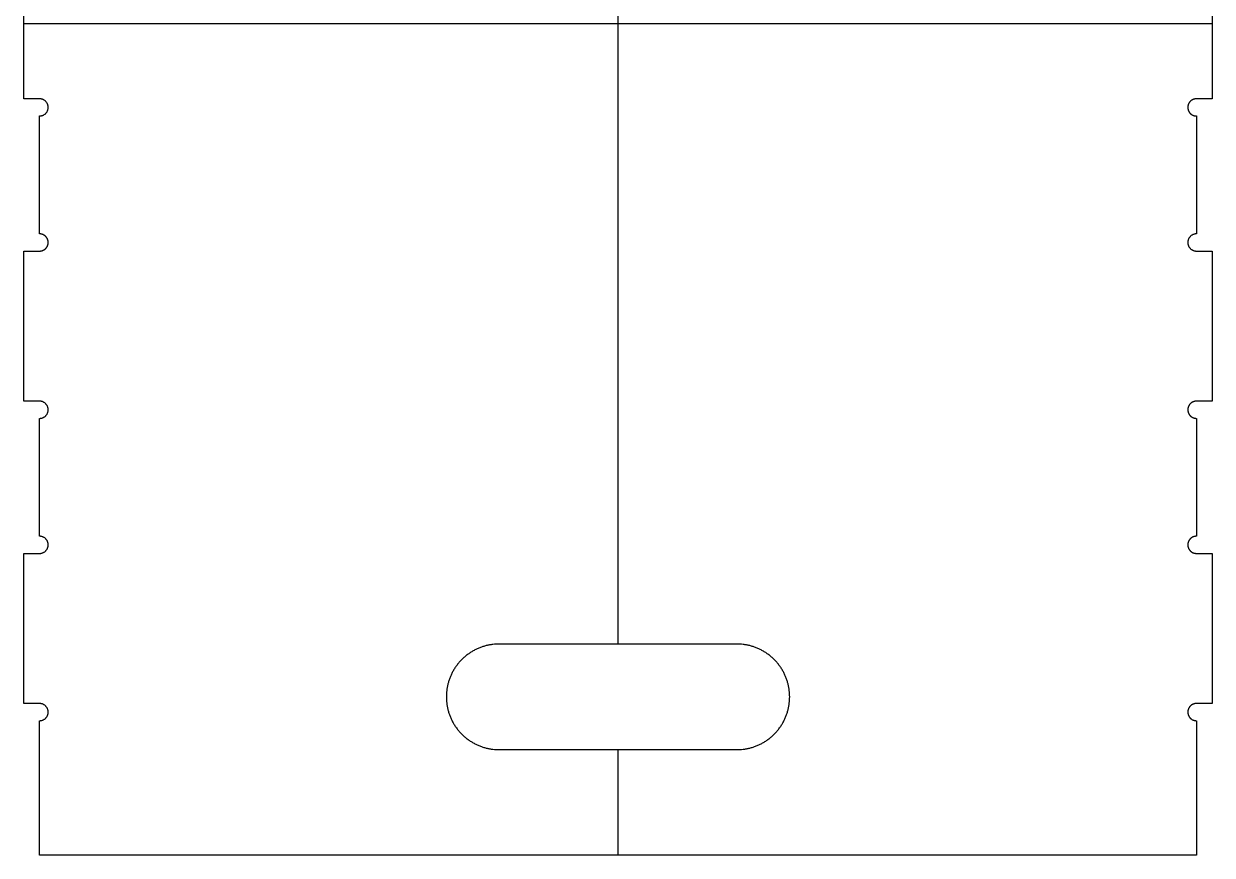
# Model space of a CAD drawing. Header units: millimetres. Extents: x -3003 to 2440, y -88 to 1748.
# Drawn here: x -1476.2 to -1026.2, y -88 to 227 of the extents above; entities that cross this region are included whole.
import ezdxf

# ---------------------------------------------------------------- set-up
doc = ezdxf.new("R2010")
doc.units = ezdxf.units.MM
doc.header["$MEASUREMENT"] = 0
doc.layers.add('LAID OUT PARTS', color=7, linetype='Continuous', true_color=0x000000)

msp = doc.modelspace()

# ---------------------------------------------------------------- linework, layer by layer
at = {"layer": 'LAID OUT PARTS'}
for p, q in [((-1251.18, -7.98), (-1251.18, 536.02)), ((-1251.18, -7.98, -6), (-1251.18, 536.02, -6)), ((-1026.18, 227.02), (-1476.18, 227.02)), ((-1026.18, 227.02, -6), (-1476.18, 227.02, -6)), ((-1251.18, -87.98), (-1251.18, -47.98)), ((-1251.18, -87.98, -6), (-1251.18, -47.98, -6))]:
    msp.add_line(p, q, dxfattribs=at)
for points, degree in [([(-1476.18, 198.58), (-1476.18, 227.02), (-1476.18, 255.45)], 2), ([(-1476.18, 198.58, -6), (-1476.18, 227.02, -6), (-1476.18, 255.45, -6)], 2), ([(-1476.18, 198.58, -3), (-1476.18, 227.02, -3), (-1476.18, 255.45, -3)], 2), ([(-1026.18, 255.45), (-1026.18, 227.02), (-1026.18, 198.58)], 2), ([(-1026.18, 255.45, -6), (-1026.18, 227.02, -6), (-1026.18, 198.58, -6)], 2), ([(-1026.18, 255.45, -3), (-1026.18, 227.02, -3), (-1026.18, 198.58, -3)], 2), ([(-1476.18, 227.02), (-1476.18, 227.02, -3), (-1476.18, 227.02, -6)], 2), ([(-1470.18, 198.58), (-1473.18, 198.58), (-1476.18, 198.58)], 2), ([(-1476.18, 198.58), (-1476.18, 198.58, -3), (-1476.18, 198.58, -6)], 2), ([(-1470.18, 198.58, -6), (-1473.18, 198.58, -6), (-1476.18, 198.58, -6)], 2), ([(-1470.18, 198.58, -3), (-1473.18, 198.58, -3), (-1476.18, 198.58, -3)], 2), ([(-1473.18, 198.58), (-1473.18, 198.58, -3), (-1473.18, 198.58, -6)], 2), ([(-1470.18, 198.58), (-1470.18, 198.58, -3), (-1470.18, 198.58, -6)], 2), ([(-1026.18, 198.58), (-1029.18, 198.58), (-1032.18, 198.58)], 2), ([(-1032.18, 198.58), (-1032.18, 198.58, -3), (-1032.18, 198.58, -6)], 2), ([(-1026.18, 198.58, -6), (-1029.18, 198.58, -6), (-1032.18, 198.58, -6)], 2), ([(-1026.18, 198.58, -3), (-1029.18, 198.58, -3), (-1032.18, 198.58, -3)], 2), ([(-1029.18, 198.58), (-1029.18, 198.58, -3), (-1029.18, 198.58, -6)], 2), ([(-1026.18, 198.58), (-1026.18, 198.58, -3), (-1026.18, 198.58, -6)], 2), ([(-1466.93, 195.33), (-1466.93, 195.33, -3), (-1466.93, 195.33, -6)], 2), ([(-1035.43, 195.33), (-1035.43, 195.33, -3), (-1035.43, 195.33, -6)], 2), ([(-1034.48, 197.63), (-1034.48, 197.63, -3), (-1034.48, 197.63, -6)], 2), ([(-1470.18, 147.41), (-1470.18, 169.74), (-1470.18, 192.08)], 2), ([(-1470.18, 192.08), (-1470.18, 192.08, -3), (-1470.18, 192.08, -6)], 2), ([(-1470.18, 147.41, -6), (-1470.18, 169.74, -6), (-1470.18, 192.08, -6)], 2), ([(-1470.18, 147.41, -3), (-1470.18, 169.74, -3), (-1470.18, 192.08, -3)], 2), ([(-1034.48, 193.03), (-1034.48, 193.03, -3), (-1034.48, 193.03, -6)], 2), ([(-1032.18, 192.08), (-1032.18, 192.08, -3), (-1032.18, 192.08, -6)], 2), ([(-1032.18, 192.08), (-1032.18, 169.74), (-1032.18, 147.41)], 2), ([(-1032.18, 192.08, -6), (-1032.18, 169.74, -6), (-1032.18, 147.41, -6)], 2), ([(-1032.18, 192.08, -3), (-1032.18, 169.74, -3), (-1032.18, 147.41, -3)], 2), ([(-1470.18, 169.74), (-1470.18, 169.74, -3), (-1470.18, 169.74, -6)], 2), ([(-1032.18, 169.74), (-1032.18, 169.74, -3), (-1032.18, 169.74, -6)], 2), ([(-1470.18, 147.41), (-1470.18, 147.41, -3), (-1470.18, 147.41, -6)], 2), ([(-1467.88, 146.45), (-1467.88, 146.45, -3), (-1467.88, 146.45, -6)], 2), ([(-1466.93, 144.16), (-1466.93, 144.16, -3), (-1466.93, 144.16, -6)], 2), ([(-1035.43, 144.16), (-1035.43, 144.16, -3), (-1035.43, 144.16, -6)], 2), ([(-1032.18, 147.41), (-1032.18, 147.41, -3), (-1032.18, 147.41, -6)], 2), ([(-1476.18, 84.03), (-1476.18, 112.47), (-1476.18, 140.91)], 2), ([(-1476.18, 140.91), (-1476.18, 140.91, -3), (-1476.18, 140.91, -6)], 2), ([(-1476.18, 84.03, -6), (-1476.18, 112.47, -6), (-1476.18, 140.91, -6)], 2), ([(-1476.18, 140.91), (-1473.18, 140.91), (-1470.18, 140.91)], 2), ([(-1476.18, 140.91, -6), (-1473.18, 140.91, -6), (-1470.18, 140.91, -6)], 2), ([(-1476.18, 84.03, -3), (-1476.18, 112.47, -3), (-1476.18, 140.91, -3)], 2), ([(-1476.18, 140.91, -3), (-1473.18, 140.91, -3), (-1470.18, 140.91, -3)], 2), ([(-1473.18, 140.91), (-1473.18, 140.91, -3), (-1473.18, 140.91, -6)], 2), ([(-1470.18, 140.91), (-1470.18, 140.91, -3), (-1470.18, 140.91, -6)], 2), ([(-1467.88, 141.86), (-1467.88, 141.86, -3), (-1467.88, 141.86, -6)], 2), ([(-1032.18, 140.91), (-1032.18, 140.91, -3), (-1032.18, 140.91, -6)], 2), ([(-1032.18, 140.91), (-1029.18, 140.91), (-1026.18, 140.91)], 2), ([(-1032.18, 140.91, -6), (-1029.18, 140.91, -6), (-1026.18, 140.91, -6)], 2), ([(-1032.18, 140.91, -3), (-1029.18, 140.91, -3), (-1026.18, 140.91, -3)], 2), ([(-1029.18, 140.91), (-1029.18, 140.91, -3), (-1029.18, 140.91, -6)], 2), ([(-1026.18, 140.91), (-1026.18, 140.91, -3), (-1026.18, 140.91, -6)], 2), ([(-1026.18, 140.91), (-1026.18, 112.47), (-1026.18, 84.03)], 2), ([(-1026.18, 140.91, -6), (-1026.18, 112.47, -6), (-1026.18, 84.03, -6)], 2), ([(-1026.18, 140.91, -3), (-1026.18, 112.47, -3), (-1026.18, 84.03, -3)], 2), ([(-1476.18, 112.47), (-1476.18, 112.47, -3), (-1476.18, 112.47, -6)], 2), ([(-1026.18, 112.47), (-1026.18, 112.47, -3), (-1026.18, 112.47, -6)], 2), ([(-1470.18, 84.03), (-1473.18, 84.03), (-1476.18, 84.03)], 2), ([(-1476.18, 84.03), (-1476.18, 84.03, -3), (-1476.18, 84.03, -6)], 2), ([(-1470.18, 84.03, -6), (-1473.18, 84.03, -6), (-1476.18, 84.03, -6)], 2), ([(-1470.18, 84.03, -3), (-1473.18, 84.03, -3), (-1476.18, 84.03, -3)], 2), ([(-1473.18, 84.03), (-1473.18, 84.03, -3), (-1473.18, 84.03, -6)], 2), ([(-1470.18, 84.03), (-1470.18, 84.03, -3), (-1470.18, 84.03, -6)], 2), ([(-1034.48, 83.08), (-1034.48, 83.08, -3), (-1034.48, 83.08, -6)], 2), ([(-1026.18, 84.03), (-1029.18, 84.03), (-1032.18, 84.03)], 2), ([(-1032.18, 84.03), (-1032.18, 84.03, -3), (-1032.18, 84.03, -6)], 2), ([(-1026.18, 84.03, -6), (-1029.18, 84.03, -6), (-1032.18, 84.03, -6)], 2), ([(-1026.18, 84.03, -3), (-1029.18, 84.03, -3), (-1032.18, 84.03, -3)], 2), ([(-1029.18, 84.03), (-1029.18, 84.03, -3), (-1029.18, 84.03, -6)], 2), ([(-1026.18, 84.03), (-1026.18, 84.03, -3), (-1026.18, 84.03, -6)], 2), ([(-1470.18, 32.86), (-1470.18, 55.2), (-1470.18, 77.53)], 2), ([(-1470.18, 77.53), (-1470.18, 77.53, -3), (-1470.18, 77.53, -6)], 2), ([(-1470.18, 32.86, -6), (-1470.18, 55.2, -6), (-1470.18, 77.53, -6)], 2), ([(-1470.18, 32.86, -3), (-1470.18, 55.2, -3), (-1470.18, 77.53, -3)], 2), ([(-1466.93, 80.78), (-1466.93, 80.78, -3), (-1466.93, 80.78, -6)], 2), ([(-1035.43, 80.78), (-1035.43, 80.78, -3), (-1035.43, 80.78, -6)], 2), ([(-1034.48, 78.49), (-1034.48, 78.49, -3), (-1034.48, 78.49, -6)], 2), ([(-1032.18, 77.53), (-1032.18, 77.53, -3), (-1032.18, 77.53, -6)], 2), ([(-1032.18, 77.53), (-1032.18, 55.2), (-1032.18, 32.86)], 2), ([(-1032.18, 77.53, -6), (-1032.18, 55.2, -6), (-1032.18, 32.86, -6)], 2), ([(-1032.18, 77.53, -3), (-1032.18, 55.2, -3), (-1032.18, 32.86, -3)], 2), ([(-1470.18, 55.2), (-1470.18, 55.2, -3), (-1470.18, 55.2, -6)], 2), ([(-1032.18, 55.2), (-1032.18, 55.2, -3), (-1032.18, 55.2, -6)], 2), ([(-1470.18, 32.86), (-1470.18, 32.86, -3), (-1470.18, 32.86, -6)], 2), ([(-1034.48, 31.91), (-1034.48, 31.91, -3), (-1034.48, 31.91, -6)], 2), ([(-1032.18, 32.86), (-1032.18, 32.86, -3), (-1032.18, 32.86, -6)], 2), ([(-1466.93, 29.61), (-1466.93, 29.61, -3), (-1466.93, 29.61, -6)], 2), ([(-1035.43, 29.61), (-1035.43, 29.61, -3), (-1035.43, 29.61, -6)], 2), ([(-1034.48, 27.31), (-1034.48, 27.31, -3), (-1034.48, 27.31, -6)], 2), ([(-1476.18, -30.51), (-1476.18, -2.08), (-1476.18, 26.36)], 2), ([(-1476.18, 26.36), (-1476.18, 26.36, -3), (-1476.18, 26.36, -6)], 2), ([(-1476.18, -30.51, -6), (-1476.18, -2.08, -6), (-1476.18, 26.36, -6)], 2), ([(-1476.18, 26.36), (-1473.18, 26.36), (-1470.18, 26.36)], 2), ([(-1476.18, 26.36, -6), (-1473.18, 26.36, -6), (-1470.18, 26.36, -6)], 2), ([(-1476.18, -30.51, -3), (-1476.18, -2.08, -3), (-1476.18, 26.36, -3)], 2), ([(-1476.18, 26.36, -3), (-1473.18, 26.36, -3), (-1470.18, 26.36, -3)], 2), ([(-1473.18, 26.36), (-1473.18, 26.36, -3), (-1473.18, 26.36, -6)], 2), ([(-1470.18, 26.36), (-1470.18, 26.36, -3), (-1470.18, 26.36, -6)], 2), ([(-1032.18, 26.36), (-1032.18, 26.36, -3), (-1032.18, 26.36, -6)], 2), ([(-1032.18, 26.36), (-1029.18, 26.36), (-1026.18, 26.36)], 2), ([(-1032.18, 26.36, -6), (-1029.18, 26.36, -6), (-1026.18, 26.36, -6)], 2), ([(-1032.18, 26.36, -3), (-1029.18, 26.36, -3), (-1026.18, 26.36, -3)], 2), ([(-1029.18, 26.36), (-1029.18, 26.36, -3), (-1029.18, 26.36, -6)], 2), ([(-1026.18, 26.36), (-1026.18, 26.36, -3), (-1026.18, 26.36, -6)], 2), ([(-1026.18, 26.36), (-1026.18, -2.08), (-1026.18, -30.51)], 2), ([(-1026.18, 26.36, -6), (-1026.18, -2.08, -6), (-1026.18, -30.51, -6)], 2), ([(-1026.18, 26.36, -3), (-1026.18, -2.08, -3), (-1026.18, -30.51, -3)], 2), ([(-1476.18, -2.08), (-1476.18, -2.08, -3), (-1476.18, -2.08, -6)], 2), ([(-1026.18, -2.08), (-1026.18, -2.08, -3), (-1026.18, -2.08, -6)], 2), ([(-1206.18, -7.98), (-1236.18, -7.98), (-1266.18, -7.98), (-1296.18, -7.98)], 3), ([(-1296.18, -7.98), (-1296.18, -7.98, -3), (-1296.18, -7.98, -6)], 2), ([(-1206.18, -7.98, -6), (-1236.18, -7.98, -6), (-1266.18, -7.98, -6), (-1296.18, -7.98, -6)], 3), ([(-1206.18, -7.98, -3), (-1236.18, -7.98, -3), (-1266.18, -7.98, -3), (-1296.18, -7.98, -3)], 3), ([(-1251.18, -7.98), (-1251.18, -7.98, -3), (-1251.18, -7.98, -6)], 2), ([(-1206.18, -7.98), (-1206.18, -7.98, -3), (-1206.18, -7.98, -6)], 2), ([(-1470.18, -30.51), (-1473.18, -30.51), (-1476.18, -30.51)], 2), ([(-1476.18, -30.51), (-1476.18, -30.51, -3), (-1476.18, -30.51, -6)], 2), ([(-1470.18, -30.51, -6), (-1473.18, -30.51, -6), (-1476.18, -30.51, -6)], 2), ([(-1470.18, -30.51, -3), (-1473.18, -30.51, -3), (-1476.18, -30.51, -3)], 2), ([(-1473.18, -30.51), (-1473.18, -30.51, -3), (-1473.18, -30.51, -6)], 2), ([(-1470.18, -30.51), (-1470.18, -30.51, -3), (-1470.18, -30.51, -6)], 2), ([(-1316.18, -27.98), (-1316.18, -27.98, -3), (-1316.18, -27.98, -6)], 2), ([(-1186.18, -27.98), (-1186.18, -27.98, -3), (-1186.18, -27.98, -6)], 2), ([(-1034.48, -31.46), (-1034.48, -31.46, -3), (-1034.48, -31.46, -6)], 2), ([(-1026.18, -30.51), (-1029.18, -30.51), (-1032.18, -30.51)], 2), ([(-1032.18, -30.51), (-1032.18, -30.51, -3), (-1032.18, -30.51, -6)], 2), ([(-1026.18, -30.51, -6), (-1029.18, -30.51, -6), (-1032.18, -30.51, -6)], 2), ([(-1026.18, -30.51, -3), (-1029.18, -30.51, -3), (-1032.18, -30.51, -3)], 2), ([(-1029.18, -30.51), (-1029.18, -30.51, -3), (-1029.18, -30.51, -6)], 2), ([(-1026.18, -30.51), (-1026.18, -30.51, -3), (-1026.18, -30.51, -6)], 2), ([(-1466.93, -33.76), (-1466.93, -33.76, -3), (-1466.93, -33.76, -6)], 2), ([(-1035.43, -33.76), (-1035.43, -33.76, -3), (-1035.43, -33.76, -6)], 2), ([(-1470.18, -87.98), (-1470.18, -62.5), (-1470.18, -37.01)], 2), ([(-1470.18, -37.01), (-1470.18, -37.01, -3), (-1470.18, -37.01, -6)], 2), ([(-1470.18, -87.98, -6), (-1470.18, -62.5, -6), (-1470.18, -37.01, -6)], 2), ([(-1470.18, -87.98, -3), (-1470.18, -62.5, -3), (-1470.18, -37.01, -3)], 2), ([(-1034.48, -36.06), (-1034.48, -36.06, -3), (-1034.48, -36.06, -6)], 2), ([(-1032.18, -37.01), (-1032.18, -37.01, -3), (-1032.18, -37.01, -6)], 2), ([(-1032.18, -37.01), (-1032.18, -62.5), (-1032.18, -87.98)], 2), ([(-1032.18, -37.01, -6), (-1032.18, -62.5, -6), (-1032.18, -87.98, -6)], 2), ([(-1032.18, -37.01, -3), (-1032.18, -62.5, -3), (-1032.18, -87.98, -3)], 2), ([(-1296.18, -47.98), (-1296.18, -47.98, -3), (-1296.18, -47.98, -6)], 2), ([(-1296.18, -47.98), (-1266.18, -47.98), (-1236.18, -47.98), (-1206.18, -47.98)], 3), ([(-1296.18, -47.98, -6), (-1266.18, -47.98, -6), (-1236.18, -47.98, -6), (-1206.18, -47.98, -6)], 3), ([(-1296.18, -47.98, -3), (-1266.18, -47.98, -3), (-1236.18, -47.98, -3), (-1206.18, -47.98, -3)], 3), ([(-1251.18, -47.98), (-1251.18, -47.98, -3), (-1251.18, -47.98, -6)], 2), ([(-1206.18, -47.98), (-1206.18, -47.98, -3), (-1206.18, -47.98, -6)], 2), ([(-1470.18, -62.5), (-1470.18, -62.5, -3), (-1470.18, -62.5, -6)], 2), ([(-1032.18, -62.5), (-1032.18, -62.5, -3), (-1032.18, -62.5, -6)], 2), ([(-1032.18, -87.98), (-1251.18, -87.98), (-1470.18, -87.98)], 2), ([(-1470.18, -87.98), (-1470.18, -87.98, -3), (-1470.18, -87.98, -6)], 2), ([(-1032.18, -87.98, -6), (-1251.18, -87.98, -6), (-1470.18, -87.98, -6)], 2), ([(-1032.18, -87.98, -3), (-1251.18, -87.98, -3), (-1470.18, -87.98, -3)], 2), ([(-1251.18, -87.98), (-1251.18, -87.98, -3), (-1251.18, -87.98, -6)], 2), ([(-1032.18, -87.98), (-1032.18, -87.98, -3), (-1032.18, -87.98, -6)], 2)]:
    msp.add_open_spline(points, degree=degree, dxfattribs=at)
for points, weights, degree, knots in [([(-1470.18, 192.08), (-1466.93, 192.08), (-1466.93, 195.33), (-1466.93, 198.58), (-1470.18, 198.58)], [1, 0.707106781187, 1, 0.707106781187, 1], 2, [-263.734731, -263.734731, -263.734731, -258.629643, -258.629643, -253.524555, -253.524555, -253.524555]), ([(-1470.18, 192.08, -6), (-1466.93, 192.08, -6), (-1466.93, 195.33, -6), (-1466.93, 198.58, -6), (-1470.18, 198.58, -6)], [1, 0.707106781187, 1, 0.707106781187, 1], 2, [-263.734731, -263.734731, -263.734731, -258.629643, -258.629643, -253.524555, -253.524555, -253.524555]), ([(-1470.18, 192.08, -3), (-1466.93, 192.08, -3), (-1466.93, 195.33, -3), (-1466.93, 198.58, -3), (-1470.18, 198.58, -3)], [1, 0.707106781187, 1, 0.707106781187, 1], 2, [-263.734731, -263.734731, -263.734731, -258.629643, -258.629643, -253.524555, -253.524555, -253.524555]), ([(-1032.18, 198.58), (-1033.53, 198.58), (-1034.48, 197.63), (-1035.43, 196.68), (-1035.43, 195.33), (-1035.43, 193.98), (-1034.48, 193.03), (-1033.53, 192.08), (-1032.18, 192.08)], [1, 0.923879524954, 1, 0.923879524954, 1, 0.923879524954, 1, 0.923879524954, 1], 2, [-373.491402, -373.491402, -373.491402, -370.938858, -370.938858, -368.386314, -368.386314, -365.833769, -365.833769, -363.281225, -363.281225, -363.281225]), ([(-1032.18, 198.58, -6), (-1033.53, 198.58, -6), (-1034.48, 197.63, -6), (-1035.43, 196.68, -6), (-1035.43, 195.33, -6), (-1035.43, 193.98, -6), (-1034.48, 193.03, -6), (-1033.53, 192.08, -6), (-1032.18, 192.08, -6)], [1, 0.923879524954, 1, 0.923879524954, 1, 0.923879524954, 1, 0.923879524954, 1], 2, [-373.491402, -373.491402, -373.491402, -370.938858, -370.938858, -368.386314, -368.386314, -365.833769, -365.833769, -363.281225, -363.281225, -363.281225]), ([(-1032.18, 198.58, -3), (-1033.53, 198.58, -3), (-1034.48, 197.63, -3), (-1035.43, 196.68, -3), (-1035.43, 195.33, -3), (-1035.43, 193.98, -3), (-1034.48, 193.03, -3), (-1033.53, 192.08, -3), (-1032.18, 192.08, -3)], [1, 0.923879524954, 1, 0.923879524954, 1, 0.923879524954, 1, 0.923879524954, 1], 2, [-373.491402, -373.491402, -373.491402, -370.938858, -370.938858, -368.386314, -368.386314, -365.833769, -365.833769, -363.281225, -363.281225, -363.281225]), ([(-1470.18, 140.91), (-1468.84, 140.91), (-1467.88, 141.86), (-1466.93, 142.81), (-1466.93, 144.16), (-1466.93, 145.5), (-1467.88, 146.45), (-1468.84, 147.41), (-1470.18, 147.41)], [1, 0.923879516104, 1, 0.923879516104, 1, 0.923879516104, 1, 0.923879516104, 1], 2, [-274.717924, -274.717924, -274.717924, -272.16538, -272.16538, -269.612835, -269.612835, -267.060291, -267.060291, -264.507747, -264.507747, -264.507747]), ([(-1470.18, 140.91, -6), (-1468.84, 140.91, -6), (-1467.88, 141.86, -6), (-1466.93, 142.81, -6), (-1466.93, 144.16, -6), (-1466.93, 145.5, -6), (-1467.88, 146.45, -6), (-1468.84, 147.41, -6), (-1470.18, 147.41, -6)], [1, 0.923879516104, 1, 0.923879516104, 1, 0.923879516104, 1, 0.923879516104, 1], 2, [-274.717924, -274.717924, -274.717924, -272.16538, -272.16538, -269.612835, -269.612835, -267.060291, -267.060291, -264.507747, -264.507747, -264.507747]), ([(-1470.18, 140.91, -3), (-1468.84, 140.91, -3), (-1467.88, 141.86, -3), (-1466.93, 142.81, -3), (-1466.93, 144.16, -3), (-1466.93, 145.5, -3), (-1467.88, 146.45, -3), (-1468.84, 147.41, -3), (-1470.18, 147.41, -3)], [1, 0.923879516104, 1, 0.923879516104, 1, 0.923879516104, 1, 0.923879516104, 1], 2, [-274.717924, -274.717924, -274.717924, -272.16538, -272.16538, -269.612835, -269.612835, -267.060291, -267.060291, -264.507747, -264.507747, -264.507747]), ([(-1032.18, 147.41), (-1035.43, 147.41), (-1035.43, 144.16), (-1035.43, 140.91), (-1032.18, 140.91)], [1, 0.707106781187, 1, 0.707106781187, 1], 2, [-362.508209, -362.508209, -362.508209, -357.403121, -357.403121, -352.298033, -352.298033, -352.298033]), ([(-1032.18, 147.41, -6), (-1035.43, 147.41, -6), (-1035.43, 144.16, -6), (-1035.43, 140.91, -6), (-1032.18, 140.91, -6)], [1, 0.707106781187, 1, 0.707106781187, 1], 2, [-362.508209, -362.508209, -362.508209, -357.403121, -357.403121, -352.298033, -352.298033, -352.298033]), ([(-1032.18, 147.41, -3), (-1035.43, 147.41, -3), (-1035.43, 144.16, -3), (-1035.43, 140.91, -3), (-1032.18, 140.91, -3)], [1, 0.707106781187, 1, 0.707106781187, 1], 2, [-362.508209, -362.508209, -362.508209, -357.403121, -357.403121, -352.298033, -352.298033, -352.298033]), ([(-1470.18, 77.53), (-1466.93, 77.53), (-1466.93, 80.78), (-1466.93, 84.03), (-1470.18, 84.03)], [1, 0.707106781186, 1, 0.707106781186, 1], 2, [-287.9281, -287.9281, -287.9281, -282.823012, -282.823012, -277.717924, -277.717924, -277.717924]), ([(-1470.18, 77.53, -6), (-1466.93, 77.53, -6), (-1466.93, 80.78, -6), (-1466.93, 84.03, -6), (-1470.18, 84.03, -6)], [1, 0.707106781186, 1, 0.707106781186, 1], 2, [-287.9281, -287.9281, -287.9281, -282.823012, -282.823012, -277.717924, -277.717924, -277.717924]), ([(-1470.18, 77.53, -3), (-1466.93, 77.53, -3), (-1466.93, 80.78, -3), (-1466.93, 84.03, -3), (-1470.18, 84.03, -3)], [1, 0.707106781186, 1, 0.707106781186, 1], 2, [-287.9281, -287.9281, -287.9281, -282.823012, -282.823012, -277.717924, -277.717924, -277.717924]), ([(-1032.18, 84.03), (-1033.53, 84.03), (-1034.48, 83.08), (-1035.43, 82.13), (-1035.43, 80.78), (-1035.43, 79.44), (-1034.48, 78.49), (-1033.53, 77.53), (-1032.18, 77.53)], [1, 0.923879506533, 1, 0.923879506533, 1, 0.923879506533, 1, 0.923879506533, 1], 2, [-349.298033, -349.298033, -349.298033, -346.745489, -346.745489, -344.192944, -344.192944, -341.6404, -341.6404, -339.087855, -339.087855, -339.087855]), ([(-1032.18, 84.03, -6), (-1033.53, 84.03, -6), (-1034.48, 83.08, -6), (-1035.43, 82.13, -6), (-1035.43, 80.78, -6), (-1035.43, 79.44, -6), (-1034.48, 78.49, -6), (-1033.53, 77.53, -6), (-1032.18, 77.53, -6)], [1, 0.923879506533, 1, 0.923879506533, 1, 0.923879506533, 1, 0.923879506533, 1], 2, [-349.298033, -349.298033, -349.298033, -346.745489, -346.745489, -344.192944, -344.192944, -341.6404, -341.6404, -339.087855, -339.087855, -339.087855]), ([(-1032.18, 84.03, -3), (-1033.53, 84.03, -3), (-1034.48, 83.08, -3), (-1035.43, 82.13, -3), (-1035.43, 80.78, -3), (-1035.43, 79.44, -3), (-1034.48, 78.49, -3), (-1033.53, 77.53, -3), (-1032.18, 77.53, -3)], [1, 0.923879506533, 1, 0.923879506533, 1, 0.923879506533, 1, 0.923879506533, 1], 2, [-349.298033, -349.298033, -349.298033, -346.745489, -346.745489, -344.192944, -344.192944, -341.6404, -341.6404, -339.087855, -339.087855, -339.087855]), ([(-1470.18, 26.36), (-1466.93, 26.36), (-1466.93, 29.61), (-1466.93, 32.86), (-1470.18, 32.86)], [1, 0.707106781187, 1, 0.707106781187, 1], 2, [-298.911292, -298.911292, -298.911292, -293.806204, -293.806204, -288.701116, -288.701116, -288.701116]), ([(-1470.18, 26.36, -6), (-1466.93, 26.36, -6), (-1466.93, 29.61, -6), (-1466.93, 32.86, -6), (-1470.18, 32.86, -6)], [1, 0.707106781187, 1, 0.707106781187, 1], 2, [-298.911292, -298.911292, -298.911292, -293.806204, -293.806204, -288.701116, -288.701116, -288.701116]), ([(-1470.18, 26.36, -3), (-1466.93, 26.36, -3), (-1466.93, 29.61, -3), (-1466.93, 32.86, -3), (-1470.18, 32.86, -3)], [1, 0.707106781187, 1, 0.707106781187, 1], 2, [-298.911292, -298.911292, -298.911292, -293.806204, -293.806204, -288.701116, -288.701116, -288.701116]), ([(-1032.18, 32.86), (-1033.53, 32.86), (-1034.48, 31.91), (-1035.43, 30.96), (-1035.43, 29.61), (-1035.43, 28.26), (-1034.48, 27.31), (-1033.53, 26.36), (-1032.18, 26.36)], [1, 0.923879519099, 1, 0.923879519099, 1, 0.923879519099, 1, 0.923879519099, 1], 2, [-338.314839, -338.314839, -338.314839, -335.762295, -335.762295, -333.209751, -333.209751, -330.657207, -330.657207, -328.104662, -328.104662, -328.104662]), ([(-1032.18, 32.86, -6), (-1033.53, 32.86, -6), (-1034.48, 31.91, -6), (-1035.43, 30.96, -6), (-1035.43, 29.61, -6), (-1035.43, 28.26, -6), (-1034.48, 27.31, -6), (-1033.53, 26.36, -6), (-1032.18, 26.36, -6)], [1, 0.923879519099, 1, 0.923879519099, 1, 0.923879519099, 1, 0.923879519099, 1], 2, [-338.314839, -338.314839, -338.314839, -335.762295, -335.762295, -333.209751, -333.209751, -330.657207, -330.657207, -328.104662, -328.104662, -328.104662]), ([(-1032.18, 32.86, -3), (-1033.53, 32.86, -3), (-1034.48, 31.91, -3), (-1035.43, 30.96, -3), (-1035.43, 29.61, -3), (-1035.43, 28.26, -3), (-1034.48, 27.31, -3), (-1033.53, 26.36, -3), (-1032.18, 26.36, -3)], [1, 0.923879519099, 1, 0.923879519099, 1, 0.923879519099, 1, 0.923879519099, 1], 2, [-338.314839, -338.314839, -338.314839, -335.762295, -335.762295, -333.209751, -333.209751, -330.657207, -330.657207, -328.104662, -328.104662, -328.104662]), ([(-1296.18, -7.98), (-1307.9, -7.98), (-1316.18, -16.27), (-1316.18, -27.98), (-1316.18, -39.7), (-1307.9, -47.98), (-1296.18, -47.98)], [1, 0.804737854124, 0.804737854124, 1, 0.804737854124, 0.804737854124, 1], 3, [-29.386742, -29.386742, -29.386742, -29.386742, 2.022469, 2.022469, 2.022469, 33.43168, 33.43168, 33.43168, 33.43168]), ([(-1296.18, -7.98, -6), (-1307.9, -7.98, -6), (-1316.18, -16.27, -6), (-1316.18, -27.98, -6), (-1316.18, -39.7, -6), (-1307.9, -47.98, -6), (-1296.18, -47.98, -6)], [1, 0.804737854124, 0.804737854124, 1, 0.804737854124, 0.804737854124, 1], 3, [-29.386742, -29.386742, -29.386742, -29.386742, 2.022469, 2.022469, 2.022469, 33.43168, 33.43168, 33.43168, 33.43168]), ([(-1296.18, -7.98, -3), (-1307.9, -7.98, -3), (-1316.18, -16.27, -3), (-1316.18, -27.98, -3), (-1316.18, -39.7, -3), (-1307.9, -47.98, -3), (-1296.18, -47.98, -3)], [1, 0.804737854124, 0.804737854124, 1, 0.804737854124, 0.804737854124, 1], 3, [-29.386742, -29.386742, -29.386742, -29.386742, 2.022469, 2.022469, 2.022469, 33.43168, 33.43168, 33.43168, 33.43168]), ([(-1206.18, -47.98), (-1194.47, -47.98), (-1186.18, -39.7), (-1186.18, -27.98), (-1186.18, -16.27), (-1194.47, -7.98), (-1206.18, -7.98)], [1, 0.804737854124, 0.804737854124, 1, 0.804737854124, 0.804737854124, 1], 3, [123.43168, 123.43168, 123.43168, 123.43168, 154.840892, 154.840892, 154.840892, 186.250103, 186.250103, 186.250103, 186.250103]), ([(-1206.18, -47.98, -6), (-1194.47, -47.98, -6), (-1186.18, -39.7, -6), (-1186.18, -27.98, -6), (-1186.18, -16.27, -6), (-1194.47, -7.98, -6), (-1206.18, -7.98, -6)], [1, 0.804737854124, 0.804737854124, 1, 0.804737854124, 0.804737854124, 1], 3, [123.43168, 123.43168, 123.43168, 123.43168, 154.840892, 154.840892, 154.840892, 186.250103, 186.250103, 186.250103, 186.250103]), ([(-1206.18, -47.98, -3), (-1194.47, -47.98, -3), (-1186.18, -39.7, -3), (-1186.18, -27.98, -3), (-1186.18, -16.27, -3), (-1194.47, -7.98, -3), (-1206.18, -7.98, -3)], [1, 0.804737854124, 0.804737854124, 1, 0.804737854124, 0.804737854124, 1], 3, [123.43168, 123.43168, 123.43168, 123.43168, 154.840892, 154.840892, 154.840892, 186.250103, 186.250103, 186.250103, 186.250103]), ([(-1470.18, -37.01), (-1466.93, -37.01), (-1466.93, -33.76), (-1466.93, -30.51), (-1470.18, -30.51)], [1, 0.707106781186, 1, 0.707106781186, 1], 2, [-312.121468, -312.121468, -312.121468, -307.01638, -307.01638, -301.911292, -301.911292, -301.911292]), ([(-1470.18, -37.01, -6), (-1466.93, -37.01, -6), (-1466.93, -33.76, -6), (-1466.93, -30.51, -6), (-1470.18, -30.51, -6)], [1, 0.707106781186, 1, 0.707106781186, 1], 2, [-312.121468, -312.121468, -312.121468, -307.01638, -307.01638, -301.911292, -301.911292, -301.911292]), ([(-1470.18, -37.01, -3), (-1466.93, -37.01, -3), (-1466.93, -33.76, -3), (-1466.93, -30.51, -3), (-1470.18, -30.51, -3)], [1, 0.707106781186, 1, 0.707106781186, 1], 2, [-312.121468, -312.121468, -312.121468, -307.01638, -307.01638, -301.911292, -301.911292, -301.911292]), ([(-1032.18, -30.51), (-1033.53, -30.51), (-1034.48, -31.46), (-1035.43, -32.42), (-1035.43, -33.76), (-1035.43, -35.11), (-1034.48, -36.06), (-1033.53, -37.01), (-1032.18, -37.01)], [1, 0.923879501839, 1, 0.923879501839, 1, 0.923879501839, 1, 0.923879501839, 1], 2, [-325.104662, -325.104662, -325.104662, -322.552118, -322.552118, -319.999573, -319.999573, -317.447029, -317.447029, -314.894484, -314.894484, -314.894484]), ([(-1032.18, -30.51, -6), (-1033.53, -30.51, -6), (-1034.48, -31.46, -6), (-1035.43, -32.42, -6), (-1035.43, -33.76, -6), (-1035.43, -35.11, -6), (-1034.48, -36.06, -6), (-1033.53, -37.01, -6), (-1032.18, -37.01, -6)], [1, 0.923879501839, 1, 0.923879501839, 1, 0.923879501839, 1, 0.923879501839, 1], 2, [-325.104662, -325.104662, -325.104662, -322.552118, -322.552118, -319.999573, -319.999573, -317.447029, -317.447029, -314.894484, -314.894484, -314.894484]), ([(-1032.18, -30.51, -3), (-1033.53, -30.51, -3), (-1034.48, -31.46, -3), (-1035.43, -32.42, -3), (-1035.43, -33.76, -3), (-1035.43, -35.11, -3), (-1034.48, -36.06, -3), (-1033.53, -37.01, -3), (-1032.18, -37.01, -3)], [1, 0.923879501839, 1, 0.923879501839, 1, 0.923879501839, 1, 0.923879501839, 1], 2, [-325.104662, -325.104662, -325.104662, -322.552118, -322.552118, -319.999573, -319.999573, -317.447029, -317.447029, -314.894484, -314.894484, -314.894484])]:
    msp.add_rational_spline(points, weights, degree=degree, knots=knots, dxfattribs=at)

doc.saveas('drawing.dxf')
